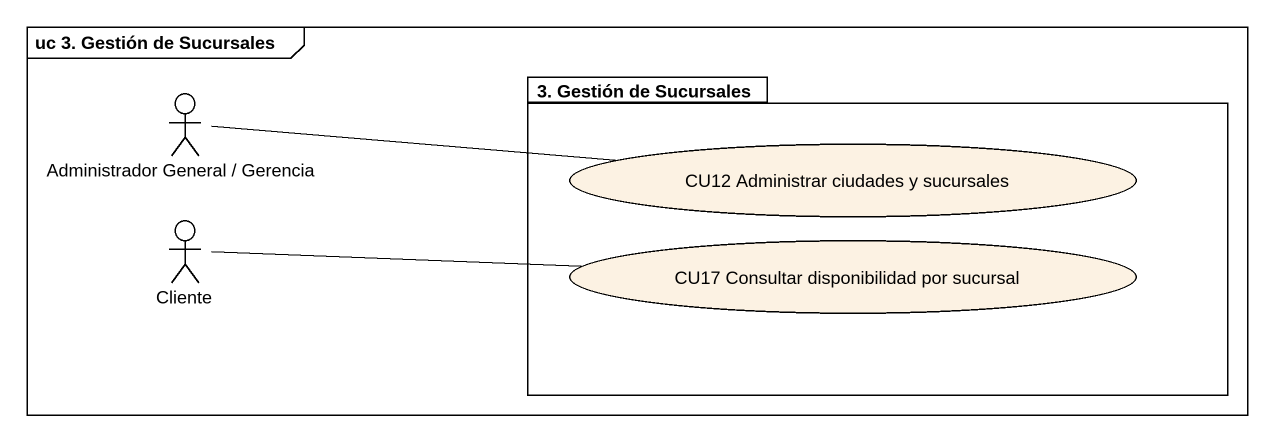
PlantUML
@startuml
mainframe uc 3. Gestión de Sucursales
actor "Administrador General / Gerencia" as Administrador_General
package "3. Gestión de Sucursales" as p3_Gestión_de_Sucursales {
  usecase "CU12 Administrar ciudades y sucursales" as CU12_Administrar_ciudades_y
  usecase "CU17 Consultar disponibilidad por sucursal" as CU17_Consultar
}
actor Cliente
Administrador_General -right- CU12_Administrar_ciudades_y
Cliente -right- CU17_Consultar
@enduml
